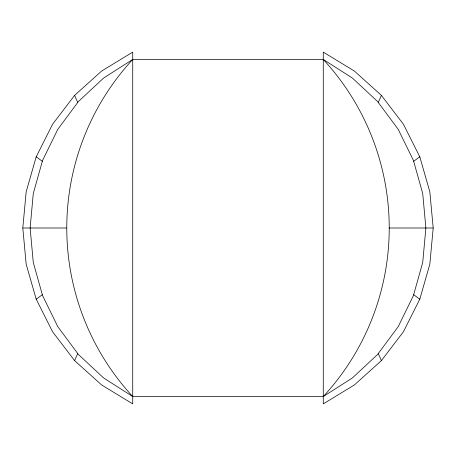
<?xml version="1.0" encoding="UTF-8"?>
<svg xmlns="http://www.w3.org/2000/svg" width="456" height="456" viewBox="0 0 456 456"><rect width="100%" height="100%" fill="white"/><g stroke="black" fill="none" stroke-linecap="round" stroke-linejoin="round"><path stroke-width="0.68" d="M22.8 228L26.18 191.776L36.212 156.801L52.543 124.294L74.607 95.367L101.648 71.028L132.73 52.115L132.73 403.885L101.648 384.972L74.607 360.633L52.543 331.706L36.212 299.199L26.18 264.224L22.8 228L66.468 228M433.2 228L429.82 264.224L419.788 299.199L403.457 331.706L381.393 360.633L354.352 384.972L323.27 403.885L323.27 52.115L354.352 71.028L381.393 95.367L403.457 124.294L419.788 156.801L429.82 191.776L433.2 228L389.076 228M74.607 360.633L77.719 353.537M378.28 102.463L381.393 95.367M36.212 299.199L42.328 294.684M413.672 161.316L419.788 156.801M132.73 59.445L103.62 78.033L78.364 101.591L57.798 129.339L42.596 160.352L33.271 193.606L30.13 228L33.271 262.394L42.596 295.648L57.798 326.661L78.364 354.409L103.62 377.967L132.73 396.555L323.27 396.555L352.38 377.967L377.636 354.409L398.202 326.661L413.404 295.648L422.729 262.394L425.87 228L422.729 193.606L413.404 160.352L398.202 129.339L377.636 101.591L352.38 78.033L323.27 59.445L132.73 59.445A248.355 248.355 0 0 0 132.73 396.555M413.672 294.684L419.788 299.199M36.212 156.801L42.328 161.316M378.28 353.537L381.393 360.633M74.607 95.367L77.719 102.463M323.27 59.445A248.355 248.355 0 0 1 323.27 396.555"/></g></svg>
